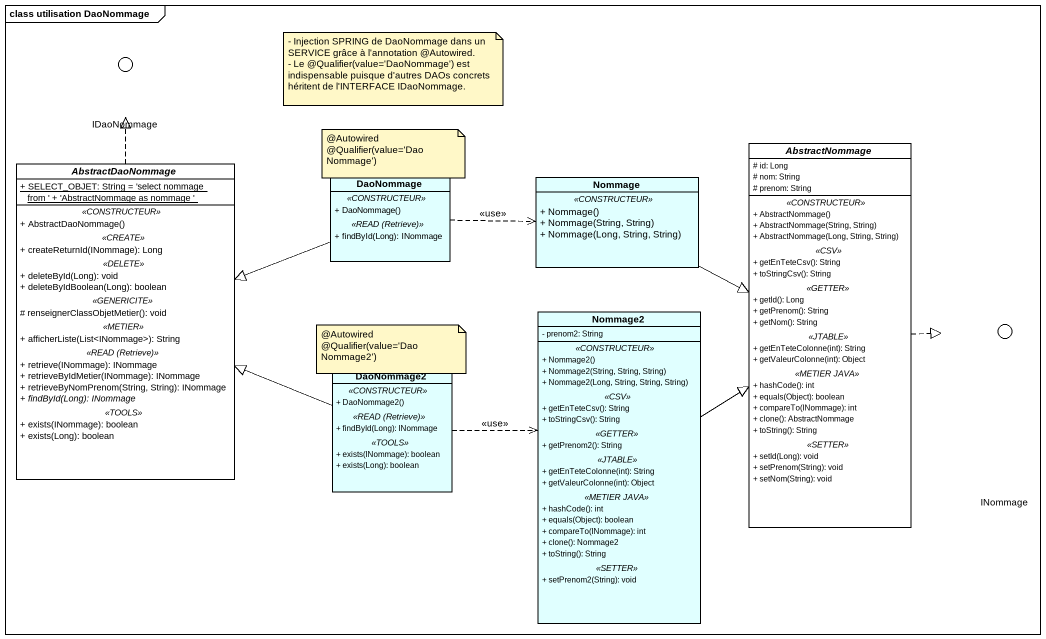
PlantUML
@startuml
mainframe class utilisation DaoNommage
allowmixing
hide circle
hide empty members
skinparam classAttributeIconSize 0
() IDaoNommage #FFFACD
abstract class AbstractDaoNommage #FFFFFF {
  {static} + SELECT_OBJET: String = 'select nommage from ' + 'AbstractNommage as nommage '
  .. <<CONSTRUCTEUR>> ..
  + AbstractDaoNommage()
  .. <<CREATE>> ..
  + createReturnId(INommage): Long
  .. <<DELETE>> ..
  + deleteById(Long): void
  + deleteByIdBoolean(Long): boolean
  .. <<GENERICITE>> ..
  # renseignerClassObjetMetier(): void
  .. <<METIER>> ..
  + afficherListe(List<INommage>): String
  .. <<READ (Retrieve)>> ..
  + retrieve(INommage): INommage
  + retrieveByIdMetier(INommage): INommage
  + retrieveByNomPrenom(String, String): INommage
  {abstract} + findById(Long): INommage
  .. <<TOOLS>> ..
  + exists(INommage): boolean
  + exists(Long): boolean
}
abstract class AbstractNommage #FFFFFF {
  # id: Long
  # nom: String
  # prenom: String
  .. <<CONSTRUCTEUR>> ..
  + AbstractNommage()
  + AbstractNommage(String, String)
  + AbstractNommage(Long, String, String)
  .. <<CSV>> ..
  + getEnTeteCsv(): String
  + toStringCsv(): String
  .. <<GETTER>> ..
  + getId(): Long
  + getPrenom(): String
  + getNom(): String
  .. <<JTABLE>> ..
  + getEnTeteColonne(int): String
  + getValeurColonne(int): Object
  .. <<METIER JAVA>> ..
  + hashCode(): int
  + equals(Object): boolean
  + compareTo(INommage): int
  + clone(): AbstractNommage
  + toString(): String
  .. <<SETTER>> ..
  + setId(Long): void
  + setPrenom(String): void
  + setNom(String): void
}
() INommage #FFFACD
class DaoNommage #E0FFFF {
  .. <<CONSTRUCTEUR>> ..
  + DaoNommage()
  .. <<READ (Retrieve)>> ..
  + findById(Long): INommage
}
class Nommage #E0FFFF {
  .. <<CONSTRUCTEUR>> ..
  + Nommage()
  + Nommage(String, String)
  + Nommage(Long, String, String)
}
class Nommage2 #E0FFFF {
  - prenom2: String
  .. <<CONSTRUCTEUR>> ..
  + Nommage2()
  + Nommage2(String, String, String)
  + Nommage2(Long, String, String, String)
  .. <<CSV>> ..
  + getEnTeteCsv(): String
  + toStringCsv(): String
  .. <<GETTER>> ..
  + getPrenom2(): String
  .. <<JTABLE>> ..
  + getEnTeteColonne(int): String
  + getValeurColonne(int): Object
  .. <<METIER JAVA>> ..
  + hashCode(): int
  + equals(Object): boolean
  + compareTo(INommage): int
  + clone(): Nommage2
  + toString(): String
  .. <<SETTER>> ..
  + setPrenom2(String): void
}
class DaoNommage2 #E0FFFF {
  .. <<CONSTRUCTEUR>> ..
  + DaoNommage2()
  .. <<READ (Retrieve)>> ..
  + findById(Long): INommage
  .. <<TOOLS>> ..
  + exists(INommage): boolean
  + exists(Long): boolean
}
AbstractDaoNommage .up.|> IDaoNommage
AbstractNommage .right.|> INommage
DaoNommage -left-|> AbstractDaoNommage
DaoNommage .right.> Nommage : <<use>>
Nommage -right-|> AbstractNommage
Nommage2 -up-|> AbstractNommage
DaoNommage2 -left-|> AbstractDaoNommage
DaoNommage2 .right.> Nommage2 : <<use>>
note as N1
  - Injection SPRING de DaoNommage dans un SERVICE grâce à l'annotation @Autowired.
  - Le @Qualifier(value='DaoNommage') est indispensable puisque d'autres DAOs concrets héritent de l'INTERFACE IDaoNommage.
end note
note as N2
  ~@Autowired
  ~@Qualifier(value='DaoNommage')
end note
note as N3
  ~@Autowired
  ~@Qualifier(value='DaoNommage2')
end note
@enduml
